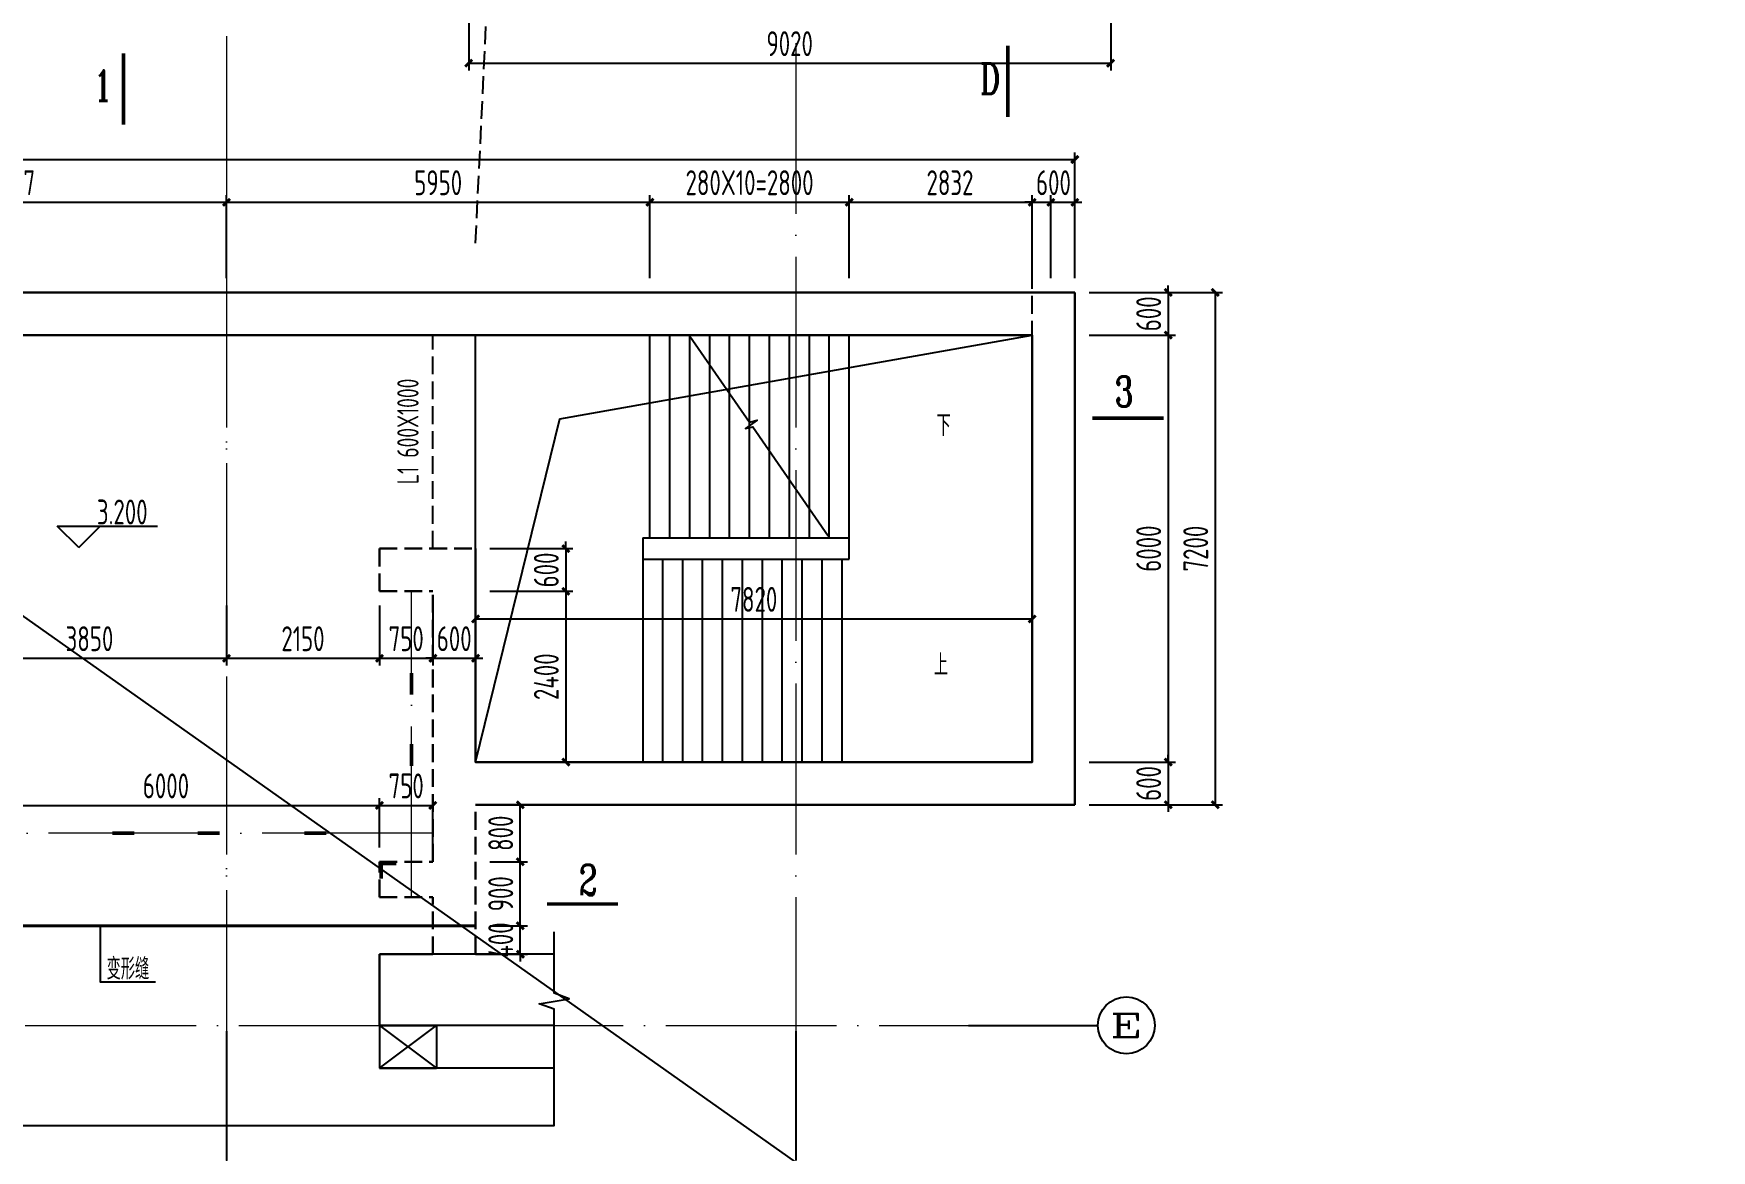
# Model space of a CAD drawing. Header units: millimetres. Extents: x -897614 to 191467, y -439928 to 101803.
# Drawn here: x -807098 to -783523, y -53073 to -37378 of the extents above; entities that cross this region are included whole.
import ezdxf
from ezdxf.enums import TextEntityAlignment as Align

# ---------------------------------------------------------------- set-up
doc = ezdxf.new("R2010")
doc.units = ezdxf.units.MM
doc.header["$LTSCALE"] = 1000
for name, pattern in [('ACAD_ISO04W100', [30, 24, -3, 0, -3]), ('DASH', [0.35, 0.25, -0.1]), ('DASHED', [19.05, 12.7, -6.35])]:
    doc.linetypes.add(name, pattern=pattern)
for name, color, linetype in [('AXIS', 3, 'Continuous'), ('BXF', 1, 'Continuous'), ('DIM_ELEV', 3, 'Continuous'), ('DIM_LEAD', 3, 'Continuous'), ('DIM_SYMB', 3, 'Continuous'), ('JG_TEXT', 7, 'Continuous'), ('KD', 7, 'Continuous'), ('OTH', 7, 'Continuous'), ('STAIR', 2, 'Continuous'), ('备注', 1, 'Continuous')]:
    doc.layers.add(name, color=color, linetype=linetype)
for name, color, linetype, lineweight in [('AXIS_TEXT', 7, 'Continuous', 18), ('Beam', 4, 'DASHED', 25), ('DOTE', 8, 'ACAD_ISO04W100', 9), ('WALL', 6, 'Continuous', 30)]:
    doc.layers.add(name, color=color, linetype=linetype, lineweight=lineweight)
doc.styles.add('_TCH_AXIS', font='COMPLEX', dxfattribs={"bigfont": 'GBCBIG'})
doc.styles.add('_TCH_LABEL', font='COMPLEX', dxfattribs={"bigfont": 'GBCBIG'})
doc.styles.add('COMPLEX', font='COMPLEX')
doc.styles.add('TSSD', font='tssdeng.shx', dxfattribs={"width": 0.7, "bigfont": 'tssdchn.shx'})
doc.dimstyles.new('TSD', dxfattribs={"dimtxt": 350, "dimasz": 100, "dimexe": 100, "dimexo": 200, "dimgap": 100, "dimtad": 1, "dimdec": 0, "dimzin": 0, "dimdsep": 46, "dimtxsty": 'TSSD', "dimblk": 'ARCHTICK', "dimcen": 0.09, "dimclrt": 7, "dimazin": 2, "dimtfac": 1, "dimtdec": 0, "dimtix": 1, "dimtmove": 2, "dimatfit": 3, "dimfxl": 0, "dimtolj": 1, "dimtzin": 0, "dimarcsym": 0})

# ---------------------------------------------------------------- blocks, each defined once
blk = doc.blocks.new('_ArchTick')
at = {"color": 0, "linetype": 'ByBlock', "const_width": 0.4}
blk.add_lwpolyline([(-0.5, -0.5), (0.5, 0.5)], dxfattribs=at)
blk = doc.blocks.new('*D184')
at = {"layer": 'Defpoints', "color": 0, "transparency": 16777216}
for p in [(-798438, -39749), (-804388, -41016, 0), (-798438, -41016, 0)]:
    blk.add_point(p, dxfattribs=at)
at = {"layer": 'DIM_LEAD', "color": 0, "lineweight": -2, "transparency": 16777216}
for p, q in [((-804388, -40816), (-804388, -39649)), ((-804388, -39749), (-798438, -39749)), ((-798438, -40816), (-798438, -39649))]:
    blk.add_line(p, q, dxfattribs=at)
at = {"layer": 'DIM_LEAD', "color": 0, "lineweight": -2, "transparency": 16777216, "xscale": 100, "yscale": 100, "zscale": 100, "rotation": 180}
blk.add_blockref('_ArchTick', (-804388, -39749), dxfattribs=at)
at = {"layer": 'DIM_LEAD', "color": 0, "lineweight": -2, "transparency": 16777216, "xscale": 100, "yscale": 100, "zscale": 100}
blk.add_blockref('_ArchTick', (-798438, -39749), dxfattribs=at)
at = {"layer": 'DIM_LEAD', "color": 7, "transparency": 16777216, "insert": (-801413, -39474), "char_height": 350, "attachment_point": 5, "style": 'TSSD'}
blk.add_mtext('\\A1;5950', dxfattribs=at)
blk = doc.blocks.new('*D185')
at = {"layer": 'Defpoints', "color": 0, "transparency": 16777216}
for p in [(-795638, -39749), (-798438, -41016, 0), (-795638, -41016)]:
    blk.add_point(p, dxfattribs=at)
at = {"layer": 'DIM_LEAD', "color": 0, "lineweight": -2, "transparency": 16777216}
for p, q in [((-798438, -40816), (-798438, -39649)), ((-798438, -39749), (-795638, -39749)), ((-795638, -40816), (-795638, -39649))]:
    blk.add_line(p, q, dxfattribs=at)
at = {"layer": 'DIM_LEAD', "color": 0, "lineweight": -2, "transparency": 16777216, "xscale": 100, "yscale": 100, "zscale": 100, "rotation": 180}
blk.add_blockref('_ArchTick', (-798438, -39749), dxfattribs=at)
at = {"layer": 'DIM_LEAD', "color": 0, "lineweight": -2, "transparency": 16777216, "xscale": 100, "yscale": 100, "zscale": 100}
blk.add_blockref('_ArchTick', (-795638, -39749), dxfattribs=at)
at = {"layer": 'DIM_LEAD', "color": 7, "transparency": 16777216, "insert": (-797038, -39474), "char_height": 350, "attachment_point": 5, "style": 'TSSD'}
blk.add_mtext('\\A1;280X10=2800', dxfattribs=at)
blk = doc.blocks.new('*D186')
at = {"layer": 'Defpoints', "color": 0, "transparency": 16777216}
for p in [(-792468, -39749), (-793068, -41016, 0), (-792468, -41016, 0)]:
    blk.add_point(p, dxfattribs=at)
at = {"layer": 'DIM_LEAD', "color": 0, "lineweight": -2, "transparency": 16777216}
for p, q in [((-793068, -39749), (-793168, -39749)), ((-793068, -40816), (-793068, -39649)), ((-793068, -39749), (-792468, -39749)), ((-792468, -40816), (-792468, -39649)), ((-792468, -39749), (-792368, -39749))]:
    blk.add_line(p, q, dxfattribs=at)
at = {"layer": 'DIM_LEAD', "color": 0, "lineweight": -2, "transparency": 16777216, "xscale": 100, "yscale": 100, "zscale": 100}
blk.add_blockref('_ArchTick', (-793068, -39749), dxfattribs=at)
at = {"layer": 'DIM_LEAD', "color": 0, "lineweight": -2, "transparency": 16777216, "xscale": 100, "yscale": 100, "zscale": 100, "rotation": 180}
blk.add_blockref('_ArchTick', (-792468, -39749), dxfattribs=at)
at = {"layer": 'DIM_LEAD', "color": 7, "transparency": 16777216, "insert": (-792768, -39474), "char_height": 350, "attachment_point": 5, "style": 'TSSD'}
blk.add_mtext('\\A1;600', dxfattribs=at)
blk = doc.blocks.new('*D187')
at = {"layer": 'Defpoints', "color": 0, "transparency": 16777216}
for p in [(-808238, -45216, 0), (-804388, -45216, 0), (-804388, -46157)]:
    blk.add_point(p, dxfattribs=at)
at = {"layer": 'DIM_LEAD', "color": 0, "lineweight": -2, "transparency": 16777216}
for p, q in [((-808238, -45416), (-808238, -46257)), ((-804388, -45416), (-804388, -46257)), ((-808238, -46157), (-804388, -46157))]:
    blk.add_line(p, q, dxfattribs=at)
at = {"layer": 'DIM_LEAD', "color": 0, "lineweight": -2, "transparency": 16777216, "xscale": 100, "yscale": 100, "zscale": 100, "rotation": 180}
blk.add_blockref('_ArchTick', (-808238, -46157), dxfattribs=at)
at = {"layer": 'DIM_LEAD', "color": 0, "lineweight": -2, "transparency": 16777216, "xscale": 100, "yscale": 100, "zscale": 100}
blk.add_blockref('_ArchTick', (-804388, -46157), dxfattribs=at)
at = {"layer": 'DIM_LEAD', "color": 7, "transparency": 16777216, "insert": (-806313, -45882), "char_height": 350, "attachment_point": 5, "style": 'TSSD'}
blk.add_mtext('\\A1;3850', dxfattribs=at)
blk = doc.blocks.new('*D188')
at = {"layer": 'Defpoints', "color": 0, "transparency": 16777216}
for p in [(-804388, -45216, 0), (-802238, -45216, 0), (-802238, -46157)]:
    blk.add_point(p, dxfattribs=at)
at = {"layer": 'DIM_LEAD', "color": 0, "lineweight": -2, "transparency": 16777216}
for p, q in [((-804388, -45416), (-804388, -46257)), ((-802238, -45416), (-802238, -46257)), ((-804388, -46157), (-802238, -46157))]:
    blk.add_line(p, q, dxfattribs=at)
at = {"layer": 'DIM_LEAD', "color": 0, "lineweight": -2, "transparency": 16777216, "xscale": 100, "yscale": 100, "zscale": 100, "rotation": 180}
blk.add_blockref('_ArchTick', (-804388, -46157), dxfattribs=at)
at = {"layer": 'DIM_LEAD', "color": 0, "lineweight": -2, "transparency": 16777216, "xscale": 100, "yscale": 100, "zscale": 100}
blk.add_blockref('_ArchTick', (-802238, -46157), dxfattribs=at)
at = {"layer": 'DIM_LEAD', "color": 7, "transparency": 16777216, "insert": (-803313, -45882), "char_height": 350, "attachment_point": 5, "style": 'TSSD'}
blk.add_mtext('\\A1;2150', dxfattribs=at)
blk = doc.blocks.new('*D189')
at = {"layer": 'Defpoints', "color": 0, "transparency": 16777216}
for p in [(-802238, -45216, 0), (-801488, -45216, 0), (-801488, -46157)]:
    blk.add_point(p, dxfattribs=at)
at = {"layer": 'DIM_LEAD', "color": 0, "lineweight": -2, "transparency": 16777216}
for p, q in [((-802238, -45416), (-802238, -46257)), ((-801488, -45416), (-801488, -46257)), ((-802238, -46157), (-801488, -46157))]:
    blk.add_line(p, q, dxfattribs=at)
at = {"layer": 'DIM_LEAD', "color": 0, "lineweight": -2, "transparency": 16777216, "xscale": 100, "yscale": 100, "zscale": 100, "rotation": 180}
blk.add_blockref('_ArchTick', (-802238, -46157), dxfattribs=at)
at = {"layer": 'DIM_LEAD', "color": 0, "lineweight": -2, "transparency": 16777216, "xscale": 100, "yscale": 100, "zscale": 100}
blk.add_blockref('_ArchTick', (-801488, -46157), dxfattribs=at)
at = {"layer": 'DIM_LEAD', "color": 7, "transparency": 16777216, "insert": (-801863, -45882), "char_height": 350, "attachment_point": 5, "style": 'TSSD'}
blk.add_mtext('\\A1;750', dxfattribs=at)
blk = doc.blocks.new('*D190')
at = {"layer": 'Defpoints', "color": 0, "transparency": 16777216}
for p in [(-801488, -45216, 0), (-800888, -45216, 0), (-800888, -46157)]:
    blk.add_point(p, dxfattribs=at)
at = {"layer": 'DIM_LEAD', "color": 0, "lineweight": -2, "transparency": 16777216}
for p, q in [((-801488, -45416), (-801488, -46257)), ((-800888, -45416), (-800888, -46257)), ((-801488, -46157), (-801588, -46157)), ((-801488, -46157), (-800888, -46157)), ((-800888, -46157), (-800788, -46157))]:
    blk.add_line(p, q, dxfattribs=at)
at = {"layer": 'DIM_LEAD', "color": 0, "lineweight": -2, "transparency": 16777216, "xscale": 100, "yscale": 100, "zscale": 100}
blk.add_blockref('_ArchTick', (-801488, -46157), dxfattribs=at)
at = {"layer": 'DIM_LEAD', "color": 0, "lineweight": -2, "transparency": 16777216, "xscale": 100, "yscale": 100, "zscale": 100, "rotation": 180}
blk.add_blockref('_ArchTick', (-800888, -46157), dxfattribs=at)
at = {"layer": 'DIM_LEAD', "color": 7, "transparency": 16777216, "insert": (-801188, -45882), "char_height": 350, "attachment_point": 5, "style": 'TSSD'}
blk.add_mtext('\\A1;600', dxfattribs=at)
blk = doc.blocks.new('*D193')
at = {"layer": 'Defpoints', "color": 0, "transparency": 16777216}
for p in [(-792468, -39148), (-850958, -41016, 0), (-792468, -41016, 0)]:
    blk.add_point(p, dxfattribs=at)
at = {"layer": 'DIM_LEAD', "color": 0, "lineweight": -2, "transparency": 16777216}
for p, q in [((-850958, -40816), (-850958, -39048)), ((-792468, -40816), (-792468, -39048)), ((-850958, -39148), (-792468, -39148))]:
    blk.add_line(p, q, dxfattribs=at)
at = {"layer": 'DIM_LEAD', "color": 0, "lineweight": -2, "transparency": 16777216, "xscale": 100, "yscale": 100, "zscale": 100, "rotation": 180}
blk.add_blockref('_ArchTick', (-850958, -39148), dxfattribs=at)
at = {"layer": 'DIM_LEAD', "color": 0, "lineweight": -2, "transparency": 16777216, "xscale": 100, "yscale": 100, "zscale": 100}
blk.add_blockref('_ArchTick', (-792468, -39148), dxfattribs=at)
at = {"layer": 'DIM_LEAD', "color": 7, "transparency": 16777216, "insert": (-821713, -38873), "char_height": 350, "attachment_point": 5, "style": 'TSSD'}
blk.add_mtext('\\A1;58490', dxfattribs=at)
blk = doc.blocks.new('*D194')
at = {"layer": 'Defpoints', "color": 0, "transparency": 16777216}
for p in [(-792468, -41016, 0), (-792468, -41616, 0), (-791155, -41616)]:
    blk.add_point(p, dxfattribs=at)
at = {"layer": 'DIM_LEAD', "color": 0, "lineweight": -2, "transparency": 16777216}
for p, q in [((-792268, -41016), (-791055, -41016)), ((-791155, -41016), (-791155, -40916)), ((-791155, -41016), (-791155, -41616)), ((-792268, -41616), (-791055, -41616)), ((-791155, -41616), (-791155, -41716))]:
    blk.add_line(p, q, dxfattribs=at)
at = {"layer": 'DIM_LEAD', "color": 0, "lineweight": -2, "transparency": 16777216, "xscale": 100, "yscale": 100, "zscale": 100}
for p, rotation in [((-791155, -41016), 270), ((-791155, -41616), 90)]:
    blk.add_blockref('_ArchTick', p, dxfattribs=dict(at, rotation=rotation))
at = {"layer": 'DIM_LEAD', "color": 7, "transparency": 16777216, "insert": (-791430, -41316), "char_height": 350, "attachment_point": 5, "rotation": 90, "style": 'TSSD'}
blk.add_mtext('\\A1;600', dxfattribs=at)
blk = doc.blocks.new('*D195')
at = {"layer": 'Defpoints', "color": 0, "transparency": 16777216}
for p in [(-792468, -41616, 0), (-792468, -47616, 0), (-791155, -47616)]:
    blk.add_point(p, dxfattribs=at)
at = {"layer": 'DIM_LEAD', "color": 0, "lineweight": -2, "transparency": 16777216}
for p, q in [((-792268, -41616), (-791055, -41616)), ((-791155, -41616), (-791155, -47616)), ((-792268, -47616), (-791055, -47616))]:
    blk.add_line(p, q, dxfattribs=at)
at = {"layer": 'DIM_LEAD', "color": 0, "lineweight": -2, "transparency": 16777216, "xscale": 100, "yscale": 100, "zscale": 100}
for p, rotation in [((-791155, -41616), 90), ((-791155, -47616), 270)]:
    blk.add_blockref('_ArchTick', p, dxfattribs=dict(at, rotation=rotation))
at = {"layer": 'DIM_LEAD', "color": 7, "transparency": 16777216, "insert": (-791430, -44616), "char_height": 350, "attachment_point": 5, "rotation": 90, "style": 'TSSD'}
blk.add_mtext('\\A1;6000', dxfattribs=at)
blk = doc.blocks.new('*D196')
at = {"layer": 'Defpoints', "color": 0, "transparency": 16777216}
for p in [(-792468, -47616, 0), (-792468, -48216, 0), (-791155, -48216)]:
    blk.add_point(p, dxfattribs=at)
at = {"layer": 'DIM_LEAD', "color": 0, "lineweight": -2, "transparency": 16777216}
for p, q in [((-792268, -47616), (-791055, -47616)), ((-791155, -47616), (-791155, -47516)), ((-791155, -47616), (-791155, -48216)), ((-792268, -48216), (-791055, -48216)), ((-791155, -48216), (-791155, -48316))]:
    blk.add_line(p, q, dxfattribs=at)
at = {"layer": 'DIM_LEAD', "color": 0, "lineweight": -2, "transparency": 16777216, "xscale": 100, "yscale": 100, "zscale": 100}
for p, rotation in [((-791155, -47616), 270), ((-791155, -48216), 90)]:
    blk.add_blockref('_ArchTick', p, dxfattribs=dict(at, rotation=rotation))
at = {"layer": 'DIM_LEAD', "color": 7, "transparency": 16777216, "insert": (-791430, -47916), "char_height": 350, "attachment_point": 5, "rotation": 90, "style": 'TSSD'}
blk.add_mtext('\\A1;600', dxfattribs=at)
blk = doc.blocks.new('*D197')
at = {"layer": 'Defpoints', "color": 0, "transparency": 16777216}
for p in [(-792806, -39749), (-795638, -41016), (-792806, -41016, 0)]:
    blk.add_point(p, dxfattribs=at)
at = {"layer": 'DIM_LEAD', "color": 0, "lineweight": -2, "transparency": 16777216}
for p, q in [((-795638, -40816), (-795638, -39649)), ((-795638, -39749), (-792806, -39749)), ((-792806, -40816), (-792806, -39649))]:
    blk.add_line(p, q, dxfattribs=at)
at = {"layer": 'DIM_LEAD', "color": 0, "lineweight": -2, "transparency": 16777216, "xscale": 100, "yscale": 100, "zscale": 100, "rotation": 180}
blk.add_blockref('_ArchTick', (-795638, -39749), dxfattribs=at)
at = {"layer": 'DIM_LEAD', "color": 0, "lineweight": -2, "transparency": 16777216, "xscale": 100, "yscale": 100, "zscale": 100}
blk.add_blockref('_ArchTick', (-792806, -39749), dxfattribs=at)
at = {"layer": 'DIM_LEAD', "color": 7, "transparency": 16777216, "insert": (-794222, -39474), "char_height": 350, "attachment_point": 5, "style": 'TSSD'}
blk.add_mtext('\\A1;2832', dxfattribs=at)
blk = doc.blocks.new('*D198')
at = {"layer": 'Defpoints', "color": 0, "transparency": 16777216}
for p in [(-800888, -44616, 0), (-800888, -45216), (-799619, -45216)]:
    blk.add_point(p, dxfattribs=at)
at = {"layer": 'DIM_LEAD', "color": 0, "lineweight": -2, "transparency": 16777216}
for p, q in [((-799619, -44616), (-799619, -44516)), ((-800688, -44616), (-799519, -44616)), ((-799619, -44616), (-799619, -45216)), ((-800688, -45216), (-799519, -45216)), ((-799619, -45216), (-799619, -45316))]:
    blk.add_line(p, q, dxfattribs=at)
at = {"layer": 'DIM_LEAD', "color": 0, "lineweight": -2, "transparency": 16777216, "xscale": 100, "yscale": 100, "zscale": 100}
for p, rotation in [((-799619, -44616), 270), ((-799619, -45216), 90)]:
    blk.add_blockref('_ArchTick', p, dxfattribs=dict(at, rotation=rotation))
at = {"layer": 'DIM_LEAD', "color": 7, "transparency": 16777216, "insert": (-799894, -44916), "char_height": 350, "attachment_point": 5, "rotation": 90, "style": 'TSSD'}
blk.add_mtext('\\A1;600', dxfattribs=at)
blk = doc.blocks.new('*D199')
at = {"layer": 'Defpoints', "color": 0, "transparency": 16777216}
for p in [(-800888, -45216), (-800888, -47616, 0), (-799619, -47616)]:
    blk.add_point(p, dxfattribs=at)
at = {"layer": 'DIM_LEAD', "color": 0, "lineweight": -2, "transparency": 16777216}
for p, q in [((-800688, -45216), (-799519, -45216)), ((-799619, -45216), (-799619, -47616)), ((-800688, -47616), (-799519, -47616))]:
    blk.add_line(p, q, dxfattribs=at)
at = {"layer": 'DIM_LEAD', "color": 0, "lineweight": -2, "transparency": 16777216, "xscale": 100, "yscale": 100, "zscale": 100}
for p, rotation in [((-799619, -45216), 90), ((-799619, -47616), 270)]:
    blk.add_blockref('_ArchTick', p, dxfattribs=dict(at, rotation=rotation))
at = {"layer": 'DIM_LEAD', "color": 7, "transparency": 16777216, "insert": (-799894, -46416), "char_height": 350, "attachment_point": 5, "rotation": 90, "style": 'TSSD'}
blk.add_mtext('\\A1;2400', dxfattribs=at)
blk = doc.blocks.new('*D201')
at = {"layer": 'Defpoints', "color": 0, "transparency": 16777216}
for p in [(-802238, -48225), (-808238, -49016, 0), (-802238, -49016, 0)]:
    blk.add_point(p, dxfattribs=at)
at = {"layer": 'DIM_LEAD', "color": 0, "lineweight": -2, "transparency": 16777216}
for p, q in [((-808238, -48816), (-808238, -48125)), ((-808238, -48225), (-802238, -48225)), ((-802238, -48816), (-802238, -48125))]:
    blk.add_line(p, q, dxfattribs=at)
at = {"layer": 'DIM_LEAD', "color": 0, "lineweight": -2, "transparency": 16777216, "xscale": 100, "yscale": 100, "zscale": 100, "rotation": 180}
blk.add_blockref('_ArchTick', (-808238, -48225), dxfattribs=at)
at = {"layer": 'DIM_LEAD', "color": 0, "lineweight": -2, "transparency": 16777216, "xscale": 100, "yscale": 100, "zscale": 100}
blk.add_blockref('_ArchTick', (-802238, -48225), dxfattribs=at)
at = {"layer": 'DIM_LEAD', "color": 7, "transparency": 16777216, "insert": (-805238, -47950), "char_height": 350, "attachment_point": 5, "style": 'TSSD'}
blk.add_mtext('\\A1;6000', dxfattribs=at)
blk = doc.blocks.new('*D202')
at = {"layer": 'Defpoints', "color": 0, "transparency": 16777216}
for p in [(-801488, -48225), (-802238, -49016, 0), (-801488, -49016, 0)]:
    blk.add_point(p, dxfattribs=at)
at = {"layer": 'DIM_LEAD', "color": 0, "lineweight": -2, "transparency": 16777216}
for p, q in [((-802238, -48816), (-802238, -48125)), ((-802238, -48225), (-801488, -48225)), ((-801488, -48816), (-801488, -48125))]:
    blk.add_line(p, q, dxfattribs=at)
at = {"layer": 'DIM_LEAD', "color": 0, "lineweight": -2, "transparency": 16777216, "xscale": 100, "yscale": 100, "zscale": 100, "rotation": 180}
blk.add_blockref('_ArchTick', (-802238, -48225), dxfattribs=at)
at = {"layer": 'DIM_LEAD', "color": 0, "lineweight": -2, "transparency": 16777216, "xscale": 100, "yscale": 100, "zscale": 100}
blk.add_blockref('_ArchTick', (-801488, -48225), dxfattribs=at)
at = {"layer": 'DIM_LEAD', "color": 7, "transparency": 16777216, "insert": (-801863, -47950), "char_height": 350, "attachment_point": 5, "style": 'TSSD'}
blk.add_mtext('\\A1;750', dxfattribs=at)
blk = doc.blocks.new('*D206')
at = {"layer": 'Defpoints', "color": 0, "transparency": 16777216}
for p in [(-800888, -49916, 0), (-800259, -49916), (-800888, -50316, 0)]:
    blk.add_point(p, dxfattribs=at)
at = {"layer": 'DIM_LEAD', "color": 0, "lineweight": -2, "transparency": 16777216}
for p, q in [((-800688, -49916), (-800159, -49916)), ((-800259, -49916), (-800259, -49816)), ((-800259, -50316), (-800259, -49916)), ((-800688, -50316), (-800159, -50316)), ((-800259, -50316), (-800259, -50416))]:
    blk.add_line(p, q, dxfattribs=at)
at = {"layer": 'DIM_LEAD', "color": 0, "lineweight": -2, "transparency": 16777216, "xscale": 100, "yscale": 100, "zscale": 100}
for p, rotation in [((-800259, -49916), 270), ((-800259, -50316), 90)]:
    blk.add_blockref('_ArchTick', p, dxfattribs=dict(at, rotation=rotation))
at = {"layer": 'DIM_LEAD', "color": 7, "transparency": 16777216, "insert": (-800534, -50116), "char_height": 350, "attachment_point": 5, "rotation": 90, "style": 'TSSD'}
blk.add_mtext('\\A1;400', dxfattribs=at)
blk = doc.blocks.new('*D207')
at = {"layer": 'Defpoints', "color": 0, "transparency": 16777216}
for p in [(-800888, -49016, 0), (-800259, -49016), (-800888, -49916, 0)]:
    blk.add_point(p, dxfattribs=at)
at = {"layer": 'DIM_LEAD', "color": 0, "lineweight": -2, "transparency": 16777216}
for p, q in [((-800688, -49016), (-800159, -49016)), ((-800259, -49916), (-800259, -49016)), ((-800688, -49916), (-800159, -49916))]:
    blk.add_line(p, q, dxfattribs=at)
at = {"layer": 'DIM_LEAD', "color": 0, "lineweight": -2, "transparency": 16777216, "xscale": 100, "yscale": 100, "zscale": 100}
for p, rotation in [((-800259, -49016), 90), ((-800259, -49916), 270)]:
    blk.add_blockref('_ArchTick', p, dxfattribs=dict(at, rotation=rotation))
at = {"layer": 'DIM_LEAD', "color": 7, "transparency": 16777216, "insert": (-800534, -49466), "char_height": 350, "attachment_point": 5, "rotation": 90, "style": 'TSSD'}
blk.add_mtext('\\A1;900', dxfattribs=at)
blk = doc.blocks.new('*D208')
at = {"layer": 'Defpoints', "color": 0, "transparency": 16777216}
for p in [(-800888, -48216, 0), (-800259, -48216), (-800888, -49016, 0)]:
    blk.add_point(p, dxfattribs=at)
at = {"layer": 'DIM_LEAD', "color": 0, "lineweight": -2, "transparency": 16777216}
for p, q in [((-800688, -48216), (-800159, -48216)), ((-800259, -49016), (-800259, -48216)), ((-800688, -49016), (-800159, -49016))]:
    blk.add_line(p, q, dxfattribs=at)
at = {"layer": 'DIM_LEAD', "color": 0, "lineweight": -2, "transparency": 16777216, "xscale": 100, "yscale": 100, "zscale": 100}
for p, rotation in [((-800259, -48216), 90), ((-800259, -49016), 270)]:
    blk.add_blockref('_ArchTick', p, dxfattribs=dict(at, rotation=rotation))
at = {"layer": 'DIM_LEAD', "color": 7, "transparency": 16777216, "insert": (-800534, -48616), "char_height": 350, "attachment_point": 5, "rotation": 90, "style": 'TSSD'}
blk.add_mtext('\\A1;800', dxfattribs=at)
blk = doc.blocks.new('*D210')
at = {"layer": 'Defpoints', "color": 0, "transparency": 16777216}
for p in [(-804388, -39749), (-810434, -41016, 0), (-804388, -41016, 0)]:
    blk.add_point(p, dxfattribs=at)
at = {"layer": 'DIM_LEAD', "color": 0, "lineweight": -2, "transparency": 16777216}
for p, q in [((-810434, -40816), (-810434, -39649)), ((-810434, -39749), (-804388, -39749)), ((-804388, -40816), (-804388, -39649))]:
    blk.add_line(p, q, dxfattribs=at)
at = {"layer": 'DIM_LEAD', "color": 0, "lineweight": -2, "transparency": 16777216, "xscale": 100, "yscale": 100, "zscale": 100, "rotation": 180}
blk.add_blockref('_ArchTick', (-810434, -39749), dxfattribs=at)
at = {"layer": 'DIM_LEAD', "color": 0, "lineweight": -2, "transparency": 16777216, "xscale": 100, "yscale": 100, "zscale": 100}
blk.add_blockref('_ArchTick', (-804388, -39749), dxfattribs=at)
at = {"layer": 'DIM_LEAD', "color": 7, "transparency": 16777216, "insert": (-807411, -39474), "char_height": 350, "attachment_point": 5, "style": 'TSSD'}
blk.add_mtext('\\A1;6047', dxfattribs=at)
blk = doc.blocks.new('*D211')
at = {"layer": 'Defpoints', "color": 0, "transparency": 16777216}
for p in [(-792468, -41016, 0), (-792468, -48216), (-790494, -48216)]:
    blk.add_point(p, dxfattribs=at)
at = {"layer": 'DIM_SYMB', "color": 0, "lineweight": -2, "transparency": 16777216}
for p, q in [((-792268, -41016), (-790394, -41016)), ((-790494, -41016), (-790494, -48216)), ((-792268, -48216), (-790394, -48216))]:
    blk.add_line(p, q, dxfattribs=at)
at = {"layer": 'DIM_SYMB', "color": 0, "lineweight": -2, "transparency": 16777216, "xscale": 100, "yscale": 100, "zscale": 100}
for p, rotation in [((-790494, -41016), 90), ((-790494, -48216), 270)]:
    blk.add_blockref('_ArchTick', p, dxfattribs=dict(at, rotation=rotation))
at = {"layer": 'DIM_SYMB', "color": 7, "transparency": 16777216, "insert": (-790769, -44616), "char_height": 350, "attachment_point": 5, "rotation": 90, "style": 'TSSD'}
blk.add_mtext('\\A1;7200', dxfattribs=at)
blk = doc.blocks.new('A$C3ABC6A2D')
at = {"color": 5, "linetype": 'Continuous'}
for p, q in [((4605, -6781), (2150, -6781)), ((2150, -6781), (2150, -8381)), ((2150, -7781), (2150, -8381)), ((2150, -7781), (2950, -8381)), ((2150, -8381), (2950, -7781)), ((4605, -7781), (2150, -7781)), ((2151, -7781), (2950, -7781)), ((2950, -7781), (2950, -8381)), ((4605, -8381), (2150, -8381)), ((2151, -8381), (2950, -8381))]:
    blk.add_line(p, q, dxfattribs=at)
at = {"color": 5}
blk.add_lwpolyline([(-47829, -6467), (-47829, -7330), (-47619, -7406), (-48039, -7480), (-47829, -7555), (-47829, -9187), (-18323, -9187), (-18246, -8977), (-18172, -9397), (-18098, -9187), (4605, -9187), (4605, -7555), (4395, -7480), (4815, -7406), (4605, -7330), (4605, -6467)], dxfattribs=at)
blk = doc.blocks.new('*D418')
at = {"layer": 'Defpoints', "color": 0, "transparency": 16777216}
for p in [(-793068, -45604), (-800888, -47616, 0), (-793068, -47616, 0)]:
    blk.add_point(p, dxfattribs=at)
at = {"layer": 'DIM_LEAD', "color": 0, "lineweight": -2, "transparency": 16777216}
for p, q in [((-800888, -45854), (-800888, -45504)), ((-800888, -45604), (-793068, -45604)), ((-793068, -45854), (-793068, -45504))]:
    blk.add_line(p, q, dxfattribs=at)
at = {"layer": 'DIM_LEAD', "color": 0, "lineweight": -2, "transparency": 16777216, "xscale": 100, "yscale": 100, "zscale": 100, "rotation": 180}
blk.add_blockref('_ArchTick', (-800888, -45604), dxfattribs=at)
at = {"layer": 'DIM_LEAD', "color": 0, "lineweight": -2, "transparency": 16777216, "xscale": 100, "yscale": 100, "zscale": 100}
blk.add_blockref('_ArchTick', (-793068, -45604), dxfattribs=at)
at = {"layer": 'DIM_LEAD', "color": 7, "transparency": 16777216, "insert": (-796978, -45329), "char_height": 350, "attachment_point": 5, "style": 'TSSD'}
blk.add_mtext('\\A1;7820', dxfattribs=at)
blk = doc.blocks.new('*D832')
at = {"layer": 'Defpoints', "color": 0, "transparency": 16777216}
for p in [(-800984, -36422), (-791964, -36422), (-791964, -37795)]:
    blk.add_point(p, dxfattribs=at)
at = {"layer": 'DIM_LEAD', "color": 0, "lineweight": -2, "transparency": 16777216}
for p, q in [((-800984, -36622), (-800984, -37895)), ((-791964, -36622), (-791964, -37895)), ((-800984, -37795), (-791964, -37795))]:
    blk.add_line(p, q, dxfattribs=at)
at = {"layer": 'DIM_LEAD', "color": 0, "lineweight": -2, "transparency": 16777216, "xscale": 100, "yscale": 100, "zscale": 100, "rotation": 180}
blk.add_blockref('_ArchTick', (-800984, -37795), dxfattribs=at)
at = {"layer": 'DIM_LEAD', "color": 0, "lineweight": -2, "transparency": 16777216, "xscale": 100, "yscale": 100, "zscale": 100}
blk.add_blockref('_ArchTick', (-791964, -37795), dxfattribs=at)
at = {"layer": 'DIM_LEAD', "color": 7, "transparency": 16777216, "insert": (-796474, -37520), "char_height": 350, "attachment_point": 5, "style": 'TSSD'}
blk.add_mtext('\\A1;9020', dxfattribs=at)
blk = doc.blocks.new('_axiso')
blk.add_circle((0, 0), 0.5)
at = {"layer": 'AXIS_TEXT', "style": 'COMPLEX', "width": 1.041667}
blk.add_attdef('A', text='', height=0.56, dxfattribs=at).set_placement((-0.25, -0.28), (0.25, -0.28), align=Align.FIT)

msp = doc.modelspace()

# ---------------------------------------------------------------- linework, layer by layer
at = {"layer": 'AXIS'}
for p, q in [((-793963.5377, -51315.67639, 0), (-792143.68774, -51315.67639, 0)), ((-804387.84766, -51394.9661, 0), (-804387.84766, -53214.81606, 0)), ((-796387.84766, -51394.9661, 0), (-796387.84766, -53214.81606, 0))]:
    msp.add_line(p, q, dxfattribs=at)
at = {"layer": 'Beam', "linetype": 'DASH'}
for p, q in [((-801487.82423, -44615.6764, 0), (-801487.82423, -41615.69829, 0)), ((-800887.82423, -44615.6764, 0), (-800887.82423, -41615.69829, 0))]:
    msp.add_line(p, q, dxfattribs=at)
at = {"layer": 'BXF', "ltscale": 0.1, "const_width": 40, "elevation": 0}
msp.add_lwpolyline([(-800887.84766, -49915.6764), (-809587.84767, -49915.6764)], dxfattribs=at)
at = {"layer": 'BXF', "ltscale": 0.1}
msp.add_lwpolyline([(-805387.14932, -50706.51745), (-806159.2835, -50706.51745), (-806159.2835, -49915.6764)], dxfattribs=at)
at = {"layer": 'DIM_ELEV'}
for p, q in [((-806464.50687, -44600.48855), (-806764.50687, -44300.48855)), ((-806764.50687, -44300.48855), (-805355.71445, -44300.48855)), ((-806464.50687, -44600.48855), (-806164.50687, -44300.48855))]:
    msp.add_line(p, q, dxfattribs=at)
at = {"layer": 'DIM_SYMB', "const_width": 50, "elevation": 0}
for points in [[(-805834.84121, -37657.74141), (-805834.84121, -38657.74141)], [(-799885.91312, -49609.31231), (-798885.91312, -49609.31231)]]:
    msp.add_lwpolyline(points, dxfattribs=at)
at = {"layer": 'DIM_SYMB', "const_width": 50}
for points in [[(-793409.14002, -37548.31046), (-793409.14002, -38548.31046)], [(-792221.14973, -42784.01342), (-791221.14973, -42784.01342)]]:
    msp.add_lwpolyline(points, dxfattribs=at)
at = {"layer": 'DIM_SYMB'}
for points in [[(-794571.34132, -46292.6826, 0, 0, 0), (-799193.83638, -46292.68258, 0, 0, 0), (-799193.83638, -42926.46786, 0, 0, 0), (-797820.68491, -42926.46785, 160, 0, 0), (-797311.57433, -42926.4678, 0, 0, 0)], [(-794534.93231, -42926.46786, 0, 0, 0), (-796166.07136, -42926.46785, 160, 0, 0), (-796675.18195, -42926.4678, 0, 0, 0)]]:
    msp.add_lwpolyline(points, format="xyseb", dxfattribs=at)
at = {"layer": 'DOTE', "ltscale": 0.1}
for p, q in [((-804387.84766, -37413.04954, 0), (-804387.84766, -53997.39275, 0)), ((-804387.84766, -37513.22202, 0), (-804387.84766, -51394.9661, 0)), ((-796387.84766, -37513.22202, 0), (-796387.84766, -51394.9661, 0)), ((-801787.84766, -49515.6764, 0), (-801787.84766, -45215.6764, 0)), ((-801487.84766, -48615.6764, 0), (-808987.84767, -48615.6764, 0)), ((-852217.08157, -51315.67639, 0), (-793914.74857, -51315.67639, 0))]:
    msp.add_line(p, q, dxfattribs=at)
at = {"layer": 'KD', "elevation": 0}
msp.add_lwpolyline([(-800887.84766, -47615.6764), (-799702.98676, -42790.10012), (-793067.85935, -41615.69763)], dxfattribs=at)
msp.add_lwpolyline([(-800887.82423, -41615.6983), (-793067.85949, -41615.6983), (-793067.85949, -47615.6764), (-800887.82423, -47615.6764)], close=True, dxfattribs=at)
at = {"layer": 'OTH', "color": 8, "linetype": 'DASH'}
for p, q in [((-800887.82423, -40323.97444, 0), (-800384.17476, -29821.58253)), ((-793067.85935, -47615.67641, 0), (-793067.85935, -40815.69841))]:
    msp.add_line(p, q, dxfattribs=at)
at = {"layer": 'OTH', "elevation": 0}
msp.add_lwpolyline([(-797877.84766, -41628.78587), (-797040.23954, -42838.47221), (-796931.6576, -42812.83111), (-797094.70855, -42925.73046), (-796993.37814, -42906.15016), (-795932.82356, -44437.81915)], dxfattribs=at)
at = {"layer": 'OTH', "const_width": 50, "elevation": 0}
for points in [[(-801787.84766, -46669.46823), (-801787.84766, -46361.88457)], [(-801787.84766, -47669.46823), (-801787.84766, -47361.88457)], [(-805991.63948, -48615.6764), (-805684.05582, -48615.6764)], [(-804484.05582, -48615.6764), (-804791.63948, -48615.6764)], [(-802984.05582, -48615.6764), (-803291.63948, -48615.6764)], [(-802212.84766, -49255.67588), (-802212.84766, -49040.67588), (-802001.88943, -49040.67588)]]:
    msp.add_lwpolyline(points, dxfattribs=at)
at = {"layer": 'STAIR'}
for p, q in [((-798437.84766, -44465.69833, 0), (-798437.84766, -41615.69833, 0)), ((-798157.84766, -44465.69833, 0), (-798157.84766, -41615.69834, 0)), ((-797877.84766, -44465.69833, 0), (-797877.84766, -41615.69834, 0)), ((-797597.84766, -44465.69833, 0), (-797597.84766, -41615.69834, 0)), ((-797317.84766, -44465.69833, 0), (-797317.84766, -41615.69835, 0)), ((-797037.84766, -44465.69833, 0), (-797037.84766, -41615.69835, 0)), ((-796757.84766, -44465.69833, 0), (-796757.84766, -41615.69836, 0)), ((-796477.84766, -44465.69833, 0), (-796477.84766, -41615.69836, 0)), ((-796197.84766, -44465.69833, 0), (-796197.84766, -41615.69836, 0)), ((-795917.84766, -44465.69833, 0), (-795917.84766, -41615.69837, 0)), ((-795637.84766, -44765.6764, 0), (-795637.84766, -41615.69837, 0)), ((-798537.84766, -44465.69833, 0), (-795637.84766, -44465.69837, 0)), ((-798537.84766, -44465.69833, 0), (-798537.84766, -47615.6764, 0)), ((-798537.84766, -44765.6764, 0), (-795637.84766, -44765.6764, 0)), ((-798257.84766, -47615.6764, 0), (-798257.84766, -44765.6764, 0)), ((-797977.84766, -47615.6764, 0), (-797977.84766, -44765.6764, 0)), ((-797697.84766, -47615.6764, 0), (-797697.84766, -44765.6764, 0)), ((-797417.84766, -47615.6764, 0), (-797417.84766, -44765.6764, 0)), ((-797137.84766, -47615.6764, 0), (-797137.84766, -44765.6764, 0)), ((-796857.84766, -47615.6764, 0), (-796857.84766, -44765.6764, 0)), ((-796577.84766, -47615.6764, 0), (-796577.84766, -44765.6764, 0)), ((-796297.84766, -47615.6764, 0), (-796297.84766, -44765.6764, 0)), ((-796017.84766, -47615.6764, 0), (-796017.84766, -44765.6764, 0)), ((-795737.84766, -47615.6764, 0), (-795737.84766, -44765.6764, 0))]:
    msp.add_line(p, q, dxfattribs=at)
at = {"layer": 'WALL'}
for p, q in [((-832758.31444, -41015.69842, 0), (-792467.85934, -41015.69919, 0)), ((-792467.85934, -41015.69842, 0), (-792467.8595, -48215.6764, 0)), ((-811351.64706, -41615.69738, 0), (-793067.85935, -41615.69763)), ((-793067.85935, -41615.69763, 0), (-793067.85949, -47615.6764, 0)), ((-800888.36287, -47615.6764, 0), (-800888.36287, -44615.6764, 0)), ((-800888.36287, -47615.6764, 0), (-793067.85949, -47615.6764, 0)), ((-800888.36287, -48215.6764, 0), (-792467.8595, -48215.6764, 0)), ((-801488.36287, -50315.6764, 0), (-802238.36287, -50315.6764, 0)), ((-802237.92235, -51315.67432, 0), (-802238.36287, -50315.6764, 0)), ((-800259.99111, -50315.6764, 0), (-800888.36287, -50315.6764, 0))]:
    msp.add_line(p, q, dxfattribs=at)
at = {"layer": 'WALL', "linetype": 'DASH'}
for p, q in [((-802238.36287, -44615.6764, 0), (-800888.36287, -44615.6764, 0)), ((-802238.36287, -45215.6764, 0), (-802238.36287, -44615.6764, 0)), ((-802238.36287, -45215.6764, 0), (-801488.36287, -45215.6764, 0)), ((-801488.36287, -49015.6764, 0), (-801488.36287, -45215.6764, 0)), ((-800888.36287, -50315.6764, 0), (-800888.36287, -48215.6764, 0)), ((-802238.36287, -49015.6764, 0), (-801488.36287, -49015.6764, 0)), ((-802238.36287, -49515.6764, 0), (-802238.36287, -49015.6764, 0)), ((-802238.36287, -49515.6764, 0), (-801488.36287, -49515.6764, 0)), ((-801488.36287, -50315.67645, 0), (-801488.36287, -49515.6764, 0))]:
    msp.add_line(p, q, dxfattribs=at)
at = {"layer": '备注', "color": 1}
msp.add_line((-857772.83613, -9838.62051), (-783522.83613, -62338.62051), dxfattribs=at)

# ---------------------------------------------------------------- block references
at = {"color": 1, "ltscale": 10}
msp.add_blockref('A$C3ABC6A2D', (-804387.92042, -43534.8104, 0), dxfattribs=at)
at = {"layer": 'AXIS'}
ref = msp.add_blockref('_axiso', (-791743.68774, -51315.67639, 0), dxfattribs=dict(at, xscale=800, yscale=800, zscale=800))
ref.add_attrib('A', 'E', dxfattribs={"layer": 'AXIS_TEXT', "ltscale": 10, "height": 328.44549, "style": '_TCH_AXIS', "width": 1.8125}).set_placement((-791970.47153, -51479.89914, 0), (-791516.90395, -51479.89914, 0), align=Align.FIT)

# ---------------------------------------------------------------- texts
at = {"layer": 'BXF', "ltscale": 0.1, "style": 'TSSD', "width": 0.7}
msp.add_text('变形缝', height=300, dxfattribs=at).set_placement((-806071.83104, -50670.96315, 0))
at = {"layer": 'DIM_ELEV', "style": 'TSSD', "width": 0.7}
msp.add_text('3.200', height=350, dxfattribs=at).set_placement((-806208.98148, -44276.3935))
at = {"layer": 'DIM_SYMB'}
for s, height, style, width, p in [('1', 425, '_TCH_LABEL', 0.705882, (-806254.26199, -38321.42893, 0)), ('D', 425, '_TCH_LABEL', 0.705882, (-793798.83042, -38225.71997)), ('3', 425, '_TCH_LABEL', 0.705882, (-791905.29303, -42620.84083)), ('下', 300, 'TSSD', 0.7, (-794410.76498, -43032.31599)), ('上', 300, 'TSSD', 0.7, (-794447.17399, -46398.53073)), ('2', 425, '_TCH_LABEL', 0.705882, (-799435.35383, -49484.1877, 0))]:
    msp.add_text(s, height=height, dxfattribs=dict(at, style=style, width=width)).set_placement(p)
at = {"layer": 'JG_TEXT', "style": 'TSSD', "width": 0.7}
msp.add_text('L1 600X1000', height=300, rotation=90, dxfattribs=at).set_placement((-801688.61031, -43710.77811, 0))

# ---------------------------------------------------------------- dimensions: what is measured, and where the dimension line sits
at = {"layer": 'DIM_LEAD'}
for base, p1, p2, override, picture, middle in [((-791964.17491, -37795.2759), (-800984.17476, -36421.56147), (-791964.17491, -36421.56147), {"dimfxl": 250}, '*D832', (-796474.17484, -37520.2759)), ((-793067.85949, -45604.09027), (-800887.82423, -47615.58101, 0), (-793067.85949, -47615.58101, 0), {"dimfxl": 250, "dimfxlon": 1}, '*D418', (-796977.84186, -45329.09027))]:
    dim = msp.add_linear_dim(base=base, p1=p1, p2=p2, dimstyle='TSD', override=override, dxfattribs=at)
    dim.commit()
    dim.dimension.update_dxf_attribs({"geometry": picture, "text_midpoint": middle})
for base, p1, p2, picture, middle in [((-792467.85934, -39148.03061), (-850958.31444, -41015.69842, 0), (-792467.85934, -41015.69929, 0), '*D193', (-821713.08689, -38873.03061)), ((-804387.84766, -39748.68371), (-810434.42914, -41015.69812, 0), (-804387.84766, -41015.69796, 0), '*D210', (-807411.1384, -39473.68371)), ((-798437.84764, -39748.68371), (-804387.84766, -41015.69822, 0), (-798437.84764, -41015.69832, 0), '*D184', (-801412.84765, -39473.68371)), ((-792806.10895, -39748.68371), (-795637.84764, -41015.69837), (-792806.10895, -41015.69841, 0), '*D197', (-794221.97829, -39473.68371)), ((-792467.85934, -39748.68371), (-793067.85935, -41015.69841, 0), (-792467.85934, -41015.69842, 0), '*D186', (-792767.85934, -39473.68371)), ((-804387.84766, -46156.59853), (-808237.84767, -45215.65487, 0), (-804387.84766, -45215.65487, 0), '*D187', (-806312.84766, -45881.59853)), ((-802237.84766, -46156.62006, 0), (-804387.84766, -45215.6764), (-802237.84766, -45215.6764), '*D188', (-803312.84766, -45881.62006, 0)), ((-801487.84766, -46156.62006, 0), (-802237.84766, -45215.6764), (-801487.84766, -45215.6764), '*D189', (-801862.84766, -45881.62006, 0)), ((-800887.84766, -46156.62006, 0), (-801487.84766, -45215.6764), (-800887.84766, -45215.6764), '*D190', (-801187.84766, -45881.62006, 0)), ((-802237.84766, -48225.30904), (-808237.84767, -49015.6764, 0), (-802237.84766, -49015.6764, 0), '*D201', (-805237.84766, -47950.30904)), ((-801487.84766, -48225.30904), (-802237.84766, -49015.6764, 0), (-801487.84766, -49015.6764, 0), '*D202', (-801862.84766, -47950.30904))]:
    dim = msp.add_linear_dim(base=base, p1=p1, p2=p2, dimstyle='TSD', dxfattribs=at)
    dim.commit()
    dim.dimension.update_dxf_attribs({"geometry": picture, "text_midpoint": middle})
dim = msp.add_linear_dim(base=(-795637.84764, -39748.68371), p1=(-798437.84764, -41015.69832, 0), p2=(-795637.84764, -41015.69837), text='280X10=<>', dimstyle='TSD', dxfattribs=at)
dim.commit()
dim.dimension.update_dxf_attribs({"geometry": '*D185', "text_midpoint": (-797037.84764, -39473.68371)})
for base, p1, p2, picture, middle in [((-791155.39659, -41615.69842), (-792467.85934, -41015.69929, 0), (-792467.85935, -41615.69842, 0), '*D194', (-791430.39659, -41315.69886)), ((-791155.39661, -47615.6764), (-792467.85935, -41615.69842, 0), (-792467.85949, -47615.6764, 0), '*D195', (-791430.39661, -44615.68741)), ((-799618.69895, -45215.6764), (-800887.84766, -44615.6764, 0), (-800887.84766, -45215.6764), '*D198', (-799893.69895, -44915.6764)), ((-799618.69895, -47615.6764), (-800887.84766, -45215.6764), (-800887.84766, -47615.6764, 0), '*D199', (-799893.69895, -46415.6764)), ((-791155.39659, -48215.6764), (-792467.85949, -47615.6764, 0), (-792467.85949, -48215.6764, 0), '*D196', (-791430.39659, -47915.6764)), ((-800259.4759, -48215.6764), (-800887.84766, -49015.6764, 0), (-800887.84766, -48215.6764, 0), '*D208', (-800534.4759, -48615.6764)), ((-800259.4759, -49015.6764), (-800887.84766, -49915.6764, 0), (-800887.84766, -49015.6764, 0), '*D207', (-800534.4759, -49465.6764)), ((-800259.4759, -49915.6764), (-800887.84766, -50315.6764, 0), (-800887.84766, -49915.6764, 0), '*D206', (-800534.4759, -50115.6764))]:
    dim = msp.add_linear_dim(base=base, p1=p1, p2=p2, angle=90, dimstyle='TSD', dxfattribs=at)
    dim.commit()
    dim.dimension.update_dxf_attribs({"geometry": picture, "text_midpoint": middle})
at = {"layer": 'DIM_SYMB'}
dim = msp.add_linear_dim(base=(-790494.26433, -48215.6764), p1=(-792467.85934, -41015.69929, 0), p2=(-792467.85934, -48215.6764), angle=90, dimstyle='TSD', override={"dimtfillclr": 256}, dxfattribs=at)
dim.commit()
dim.dimension.update_dxf_attribs({"geometry": '*D211', "text_midpoint": (-790769.26433, -44615.68785)})

doc.saveas('drawing.dxf')
